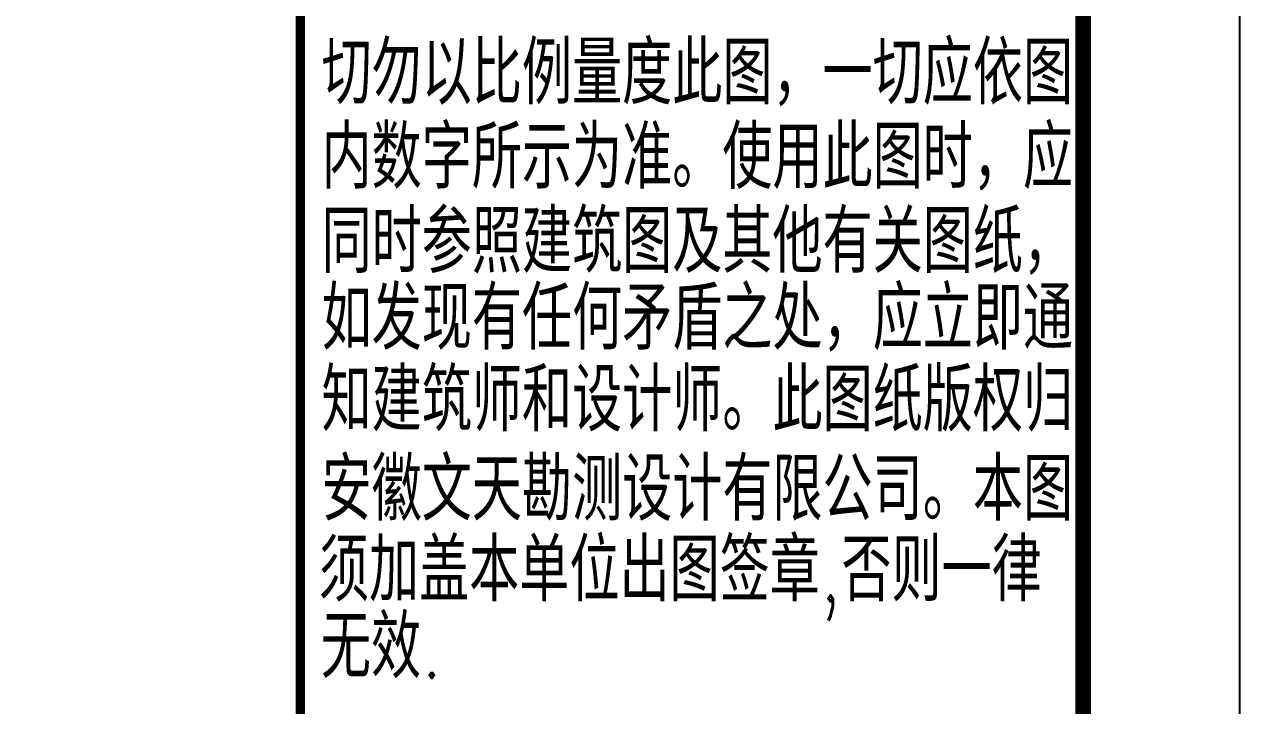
# Model space of a CAD drawing. Extents: x 14207793 to 14719554, y -1675802 to -1228715.
# Drawn here: x 14259430 to 14267193, y -1551703 to -1547349 of the extents above; entities that cross this region are included whole.
import ezdxf

# ---------------------------------------------------------------- set-up
doc = ezdxf.new("R2010")
doc.units = 0
doc.header["$LTSCALE"] = 500
doc.header["$MEASUREMENT"] = 0
doc.layers.get('0').update_dxf_attribs({"linetype": 'CONTINUOUS'})
doc.layers.add('PUB_TITLE', color=4, linetype='CONTINUOUS')
doc.styles.add('HZ', font='txt', dxfattribs={"width": 0.8, "bigfont": 'hztxt'})

msp = doc.modelspace()

# ---------------------------------------------------------------- linework, layer by layer
at = {"color": 4, "const_width": 59.39}
msp.add_lwpolyline([(14266192.5, -1567890), (14261192.5, -1567890), (14261192.5, -1535631.08), (14266192.5, -1535631.08)], close=True, dxfattribs=at)
at = {"layer": 'PUB_TITLE'}
msp.add_lwpolyline([(14207792.5, -1568890), (14267192.5, -1568890), (14267192.5, -1526890), (14207792.5, -1526890)], close=True, dxfattribs=at)
at = {"layer": 'PUB_TITLE', "const_width": 100}
msp.add_lwpolyline([(14210292.5, -1567890), (14266192.5, -1567890), (14266192.5, -1527890), (14210292.5, -1527890)], close=True, dxfattribs=at)

# ---------------------------------------------------------------- texts
at = {"layer": 'PUB_TITLE', "style": 'HZ', "width": 0.8}
for s, p in [('切勿以比例量度此图，一切应依图', (14261328.31, -1547860.44, 1907.24)), ('内数字所示为准。使用此图时，应', (14261328.31, -1548398.96, 1907.24)), ('同时参照建筑图及其他有关图纸，', (14261328.31, -1548937.47, 1907.24)), ('如发现有任何矛盾之处，应立即通', (14261328.31, -1549427.47, 1907.24)), ('知建筑师和设计师。此图纸版权归', (14261328.31, -1549949.82, 1907.24)), ('安徽文天勘测设计有限公司。本图', (14261328.31, -1550520.68, 1907.24)), ('须加盖本单位出图签章,否则一律', (14261311.25, -1551036.28, 1907.24)), ('无效.', (14261324.11, -1551526.28, 1907.24))]:
    msp.add_text(s, height=400, dxfattribs=at).set_placement(p)

doc.saveas('drawing.dxf')
